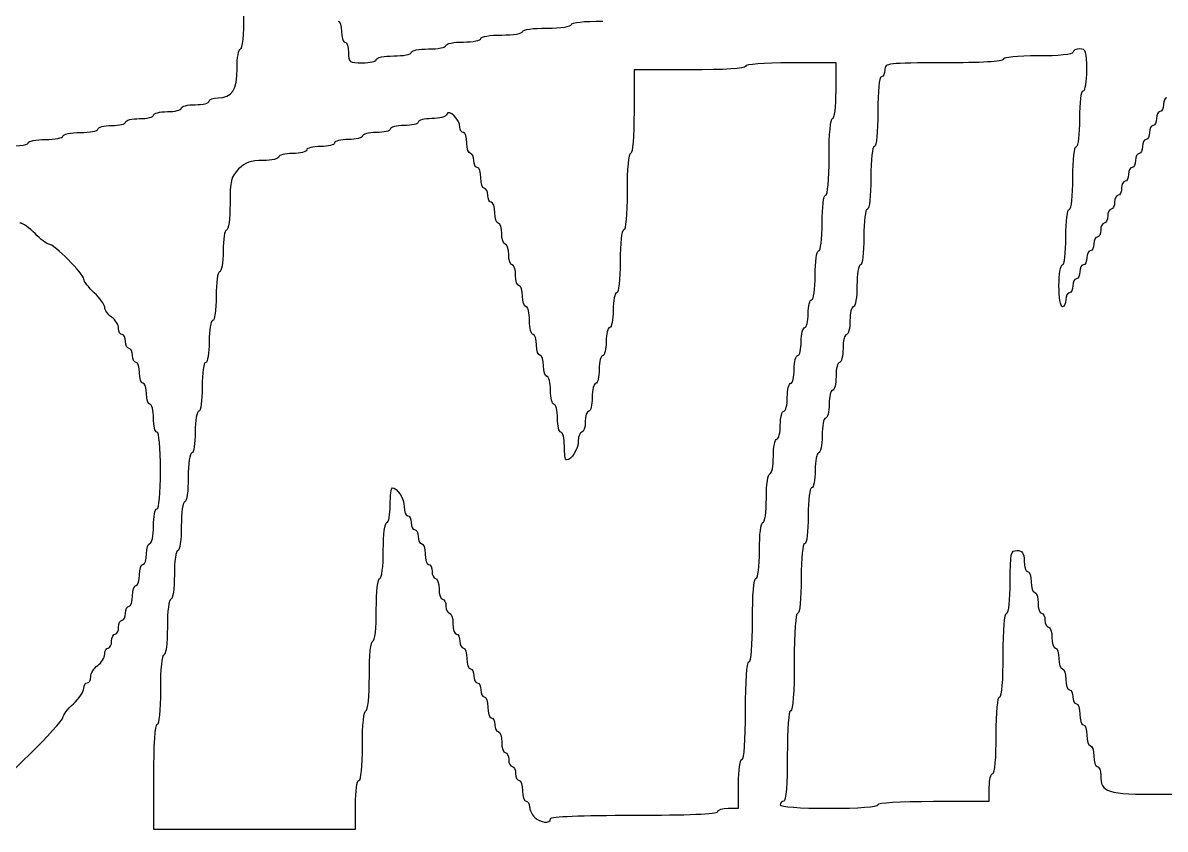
# Model space of a CAD drawing. Extents: x 18 to 597, y 6 to 390.
# Drawn here: x 74.4 to 126, y 305.9 to 342.4 of the extents above; entities that cross this region are included whole.
import ezdxf

# ---------------------------------------------------------------- set-up
doc = ezdxf.new("R2010")
doc.units = 0
doc.layers.add('Layer_1', color=7, linetype='CONTINUOUS')

msp = doc.modelspace()

# ---------------------------------------------------------------- linework, layer by layer
at = {"layer": 'Layer_1', "color": 7}
for points in [[(111.090826, 339.285858), (111.090826, 340.543731), (109.046368, 340.543731), (109.046368, 340.543731)], [(104.486162, 340.229538), (101.969866, 340.229538), (101.969866, 338.342177)], [(80.269072, 308.306457), (80.269072, 305.947808), (84.829275, 305.947808), (89.389481, 305.947808), (89.389481, 307.048584)], [(106.215877, 306.891488), (106.687716, 306.891488), (106.687716, 307.992265)], [(115.493933, 307.20568), (118.010229, 307.20568), (118.010229, 307.834618)]]:
    msp.add_lwpolyline(points, dxfattribs=at)
for points in [[(84.20034, 341.172669), (84.294695, 341.172669), (84.357436, 341.801756), (84.357436, 342.745287)], [(88.603447, 342.431092), (88.689936, 342.431092), (88.760543, 342.218725), (88.760543, 341.959253)], [(96.937822, 341.959253), (96.937822, 342.049113), (97.409576, 342.116349), (98.038598, 342.116349)], [(98.038598, 342.116349), (98.667618, 342.116349), (99.139375, 342.183586), (99.139375, 342.273445)], [(99.139375, 342.273445), (99.139375, 342.366632), (99.716203, 342.431092), (100.554897, 342.431092)], [(88.760543, 341.959253), (88.760543, 341.699781), (88.831146, 341.487414), (88.917639, 341.487414)], [(88.917639, 341.487414), (89.004129, 341.487414), (89.075285, 341.275042), (89.075285, 341.015572)], [(93.478395, 341.330315), (93.478395, 341.416808), (93.831974, 341.487414), (94.264426, 341.487414)], [(94.264426, 341.487414), (94.696878, 341.487414), (95.051011, 341.558021), (95.051011, 341.64451)], [(95.051011, 341.64451), (95.051011, 341.731875), (95.469961, 341.802157), (95.994141, 341.802157)], [(95.994141, 341.802157), (96.518321, 341.802157), (96.937822, 341.871888), (96.937822, 341.959253)], [(84.04269, 340.296786), (84.04269, 340.778664), (84.11385, 341.172669), (84.20034, 341.172669)], [(89.075285, 341.015572), (89.075285, 340.570023), (89.110143, 340.543731), (89.704223, 340.543731)], [(91.119192, 340.858476), (91.551644, 340.858476), (91.905777, 340.92908), (91.905777, 341.015572)], [(91.905777, 341.015572), (91.905777, 341.102062), (92.259359, 341.172669), (92.691811, 341.172669)], [(92.691811, 341.172669), (93.124263, 341.172669), (93.478395, 341.243825), (93.478395, 341.330315)], [(121.784401, 341.015572), (121.784401, 340.921217), (121.155316, 340.858476), (120.211785, 340.858476)], [(122.098593, 341.172669), (121.925613, 341.172669), (121.784401, 341.102062), (121.784401, 341.015572)], [(122.413339, 340.229538), (122.413339, 341.068235), (122.37816, 341.172669), (122.098593, 341.172669)], [(89.704223, 340.543731), (90.050183, 340.543731), (90.333158, 340.61489), (90.333158, 340.70138)], [(90.333158, 340.70138), (90.333158, 340.78787), (90.686738, 340.858476), (91.119192, 340.858476)], [(109.046368, 340.543731), (107.788323, 340.543734), (107.002461, 340.483406), (107.002461, 340.386635)], [(115.965772, 340.543731), (113.397273, 340.543731), (113.292379, 340.531717), (113.292379, 340.229538)], [(118.639167, 340.70138), (118.639167, 340.60271), (117.643168, 340.543731), (115.965772, 340.543731)], [(120.211785, 340.858476), (119.268251, 340.858476), (118.639167, 340.795733), (118.639167, 340.70138)], [(83.189408, 338.971115), (83.820852, 338.971115), (84.04269, 339.316403), (84.04269, 340.296786)], [(107.002461, 340.386635), (107.002461, 340.288351), (106.058719, 340.229538), (104.486162, 340.229538)], [(113.135283, 339.914796), (113.04093, 339.914796), (112.978187, 339.285708), (112.978187, 338.342177)], [(113.292379, 340.229538), (113.292379, 340.056559), (113.221773, 339.914796), (113.135283, 339.914796)], [(122.256242, 339.285858), (122.343607, 339.285858), (122.413339, 339.705356), (122.413339, 340.229538)], [(82.784817, 338.814019), (82.784817, 338.900509), (82.967006, 338.971115), (83.189408, 338.971115)], [(110.93373, 338.027985), (111.025457, 338.027985), (111.090826, 338.551998), (111.090826, 339.285858)], [(122.098593, 338.027985), (122.098593, 338.761845), (122.164509, 339.285858), (122.256242, 339.285858)], [(126.030411, 338.971115), (125.943919, 338.971115), (125.872765, 338.829905), (125.872765, 338.656923)], [(80.898007, 338.342177), (81.243969, 338.342177), (81.526944, 338.413337), (81.526944, 338.499827)], [(81.526944, 338.499827), (81.526944, 338.586316), (81.80992, 338.656923), (82.155882, 338.656923)], [(82.155882, 338.656923), (82.501844, 338.656923), (82.784817, 338.727529), (82.784817, 338.814019)], [(94.10733, 337.645994), (94.10733, 337.990452), (93.60358, 338.482902), (93.516981, 338.223116)], [(125.872765, 338.656923), (125.872765, 338.483943), (125.802159, 338.342177), (125.715669, 338.342177)], [(78.38171, 337.713242), (78.72767, 337.713242), (79.010645, 337.783849), (79.010645, 337.870338)], [(79.010645, 337.870338), (79.010645, 337.956831), (79.293624, 338.027985), (79.639583, 338.027985)], [(79.639583, 338.027985), (79.985548, 338.027985), (80.269072, 338.098591), (80.269072, 338.185081)], [(80.269072, 338.185081), (80.269072, 338.271571), (80.552044, 338.342177), (80.898007, 338.342177)], [(92.219969, 337.870338), (92.219969, 337.783849), (91.936996, 337.713242), (91.591034, 337.713242)], [(92.83623, 338.027985), (92.497473, 338.027985), (92.219969, 337.956831), (92.219969, 337.870338)], [(93.516981, 338.223116), (93.479945, 338.112025), (93.186814, 338.027985), (92.83623, 338.027985)], [(101.969866, 338.342177), (101.969866, 337.188969), (101.90887, 336.455369), (101.81277, 336.455369)], [(110.776631, 336.29772), (110.776633, 337.346091), (110.838417, 338.027985), (110.93373, 338.027985)], [(112.978187, 338.342177), (112.978187, 337.398644), (112.914893, 336.769562), (112.820537, 336.769562)], [(121.941497, 336.769562), (122.033228, 336.769562), (122.098593, 337.294125), (122.098593, 338.027985)], [(125.558573, 338.027985), (125.558573, 337.855003), (125.487413, 337.713242), (125.400923, 337.713242)], [(125.715669, 338.342177), (125.629179, 338.342177), (125.558573, 338.200965), (125.558573, 338.027985)], [(76.180157, 337.241401), (76.180157, 337.32789), (76.534289, 337.39905), (76.966741, 337.39905)], [(76.966741, 337.39905), (77.399193, 337.39905), (77.752773, 337.469653), (77.752773, 337.556146)], [(77.752773, 337.556146), (77.752773, 337.642636), (78.035745, 337.713242), (78.38171, 337.713242)], [(90.333158, 337.39905), (89.987193, 337.39905), (89.704223, 337.32789), (89.704223, 337.241401)], [(90.962096, 337.556146), (90.962096, 337.469653), (90.67912, 337.39905), (90.333158, 337.39905)], [(91.591034, 337.713242), (91.245072, 337.713242), (90.962096, 337.642636), (90.962096, 337.556146)], [(94.264426, 337.39905), (94.177937, 337.39905), (94.10733, 337.510079), (94.10733, 337.645994)], [(94.422076, 336.927208), (94.422076, 337.186681), (94.350916, 337.39905), (94.264426, 337.39905)], [(125.243827, 337.39905), (125.243827, 337.22607), (125.173221, 337.084304), (125.086731, 337.084304)], [(125.400923, 337.713242), (125.314433, 337.713242), (125.243827, 337.572032), (125.243827, 337.39905)], [(73.192569, 336.769562), (74.031261, 336.769562), (74.607539, 336.834021), (74.607539, 336.927208)], [(74.607539, 336.927208), (74.607539, 337.013698), (74.961671, 337.084304), (75.394123, 337.084304)], [(75.394123, 337.084304), (75.826578, 337.084304), (76.180157, 337.154911), (76.180157, 337.241401)], [(88.44635, 336.927208), (88.44635, 336.840718), (88.162824, 336.769562), (87.816862, 336.769562)], [(89.075285, 337.084304), (88.729323, 337.084304), (88.44635, 337.013698), (88.44635, 336.927208)], [(89.704223, 337.241401), (89.704223, 337.154911), (89.421248, 337.084304), (89.075285, 337.084304)], [(94.579172, 336.455369), (94.492679, 336.455369), (94.422076, 336.667736), (94.422076, 336.927208)], [(125.086731, 337.084304), (125.000241, 337.084304), (124.929635, 336.942544), (124.929635, 336.769562)], [(86.558989, 336.455369), (86.213024, 336.455369), (85.930051, 336.38421), (85.930051, 336.29772)], [(87.187924, 336.612466), (87.187924, 336.525976), (86.904949, 336.455369), (86.558989, 336.455369)], [(87.816862, 336.769562), (87.4709, 336.769562), (87.187924, 336.698955), (87.187924, 336.612466)], [(94.736268, 336.140624), (94.736268, 336.313604), (94.665662, 336.455369), (94.579172, 336.455369)], [(101.81277, 336.455369), (101.717458, 336.455369), (101.655674, 335.774026), (101.655674, 334.725655)], [(112.820537, 336.769562), (112.727348, 336.769562), (112.663441, 336.193287), (112.663441, 335.354593)], [(121.784401, 335.354593), (121.784401, 336.193287), (121.84831, 336.769562), (121.941497, 336.769562)], [(124.771988, 336.455369), (124.685498, 336.455369), (124.614892, 336.313604), (124.614892, 336.140624)], [(124.929635, 336.769562), (124.929635, 336.596582), (124.858481, 336.455369), (124.771988, 336.455369)], [(85.215126, 336.140624), (84.665879, 336.140624), (84.410948, 336.051368), (84.114349, 335.754775)], [(85.930051, 336.29772), (85.930051, 336.21123), (85.608264, 336.140624), (85.215126, 336.140624)], [(94.893364, 335.826432), (94.806874, 335.826432), (94.736268, 335.967641), (94.736268, 336.140624)], [(95.051011, 335.354593), (95.051011, 335.614062), (94.979854, 335.826432), (94.893364, 335.826432)], [(110.618984, 334.568008), (110.714296, 334.568008), (110.776631, 335.249352), (110.776631, 336.29772)], [(124.457796, 335.826432), (124.371303, 335.826432), (124.300147, 335.684671), (124.300147, 335.511689)], [(124.614892, 336.140624), (124.614892, 335.967641), (124.544286, 335.826432), (124.457796, 335.826432)], [(84.114349, 335.754775), (83.772745, 335.413165), (83.728498, 335.232292), (83.728498, 334.182157)], [(95.208107, 334.882751), (95.121617, 334.882751), (95.051011, 335.09512), (95.051011, 335.354593)], [(112.663441, 335.354593), (112.663441, 334.515896), (112.599535, 333.93907), (112.506345, 333.93907)], [(121.626754, 333.93907), (121.719944, 333.93907), (121.784401, 334.515896), (121.784401, 335.354593)], [(124.300147, 335.511689), (124.300147, 335.338709), (124.22954, 335.196943), (124.14305, 335.196943)], [(95.365203, 334.568008), (95.365203, 334.740988), (95.294597, 334.882751), (95.208107, 334.882751)], [(123.985954, 334.882751), (123.985954, 334.709768), (123.914797, 334.568008), (123.828308, 334.568008)], [(124.14305, 335.196943), (124.056561, 335.196943), (123.985954, 335.055731), (123.985954, 334.882751)], [(95.522852, 334.253816), (95.436363, 334.253816), (95.365203, 334.395026), (95.365203, 334.568008)], [(95.679949, 333.781974), (95.679949, 334.041447), (95.609342, 334.253816), (95.522852, 334.253816)], [(101.655674, 334.725655), (101.655674, 333.677287), (101.593887, 332.99539), (101.498575, 332.99539)], [(110.461888, 333.310135), (110.461888, 334.043992), (110.527256, 334.568008), (110.618984, 334.568008)], [(123.671211, 334.253816), (123.671211, 334.080836), (123.600605, 333.93907), (123.514115, 333.93907)], [(123.828308, 334.568008), (123.741818, 334.568008), (123.671211, 334.426796), (123.671211, 334.253816)], [(83.728498, 334.182157), (83.728498, 333.495953), (83.662342, 332.99539), (83.571402, 332.99539)], [(95.837045, 333.310135), (95.750555, 333.310135), (95.679949, 333.522502), (95.679949, 333.781974)], [(112.506345, 333.93907), (112.41462, 333.93907), (112.348699, 333.415057), (112.348699, 332.681197)], [(121.469658, 332.681197), (121.469658, 333.415057), (121.535023, 333.93907), (121.626754, 333.93907)], [(123.514115, 333.93907), (123.427625, 333.93907), (123.357019, 333.797861), (123.357019, 333.624878)], [(74.922284, 332.838294), (74.679909, 333.097766), (74.368234, 333.310135), (74.229956, 333.310135)], [(95.994141, 332.838294), (95.994141, 333.097766), (95.923535, 333.310135), (95.837045, 333.310135)], [(110.304792, 332.05226), (110.396517, 332.05226), (110.461888, 332.576276), (110.461888, 333.310135)], [(123.19937, 333.310135), (123.11288, 333.310135), (123.042274, 333.168369), (123.042274, 332.99539)], [(123.357019, 333.624878), (123.357019, 333.451898), (123.285862, 333.310135), (123.19937, 333.310135)], [(75.539645, 332.366455), (75.442335, 332.366455), (75.164662, 332.578824), (74.922284, 332.838294)], [(83.571402, 332.99539), (83.484031, 332.99539), (83.413755, 332.576445), (83.413755, 332.05226)], [(96.151787, 332.366455), (96.065298, 332.366455), (95.994141, 332.578824), (95.994141, 332.838294)], [(101.498575, 332.99539), (101.405388, 332.99539), (101.340928, 332.419115), (101.340928, 331.580421)], [(123.042274, 332.99539), (123.042274, 332.822407), (122.971667, 332.681197), (122.885177, 332.681197)], [(77.123838, 330.782813), (77.123838, 331.013185), (75.770026, 332.366455), (75.539645, 332.366455)], [(96.308884, 331.894613), (96.308884, 332.154085), (96.23828, 332.366455), (96.151787, 332.366455)], [(112.348699, 332.681197), (112.348699, 331.947338), (112.28333, 331.423325), (112.191602, 331.423325)], [(121.312562, 331.423325), (121.404295, 331.423325), (121.469658, 331.947338), (121.469658, 332.681197)], [(122.727531, 332.366455), (122.727531, 332.193475), (122.656925, 332.05226), (122.570435, 332.05226)], [(122.885177, 332.681197), (122.798685, 332.681197), (122.727531, 332.539437), (122.727531, 332.366455)], [(83.413755, 332.05226), (83.413755, 331.528077), (83.344029, 331.108579), (83.256659, 331.108579)], [(96.46598, 331.423325), (96.37949, 331.423325), (96.308884, 331.635141), (96.308884, 331.894613)], [(110.147145, 330.951483), (110.147145, 331.580505), (110.214935, 332.05226), (110.304792, 332.05226)], [(122.413339, 331.737517), (122.413339, 331.564534), (122.342732, 331.423325), (122.256242, 331.423325)], [(122.570435, 332.05226), (122.483942, 332.05226), (122.413339, 331.910497), (122.413339, 331.737517)], [(96.623629, 330.951483), (96.623629, 331.210955), (96.552472, 331.423325), (96.46598, 331.423325)], [(101.340928, 331.580421), (101.340928, 330.741727), (101.277022, 330.164899), (101.183832, 330.164899)], [(112.191602, 331.423325), (112.104229, 331.423325), (112.034506, 331.003829), (112.034506, 330.479644)], [(121.155466, 330.479644), (121.155466, 331.003829), (121.225197, 331.423325), (121.312562, 331.423325)], [(122.256242, 331.423325), (122.169753, 331.423325), (122.098593, 331.281559), (122.098593, 331.108579)], [(77.595676, 330.164899), (77.336204, 330.407282), (77.123838, 330.685503), (77.123838, 330.782813)], [(83.256659, 331.108579), (83.166802, 331.108579), (83.099563, 330.636825), (83.099563, 330.007802)], [(96.780725, 330.479644), (96.694236, 330.479644), (96.623629, 330.692013), (96.623629, 330.951483)], [(109.990049, 329.850706), (110.079906, 329.850706), (110.147145, 330.322463), (110.147145, 330.951483)], [(121.941497, 330.793836), (121.855007, 330.793836), (121.784401, 330.652626), (121.784401, 330.479644)], [(122.098593, 331.108579), (122.098593, 330.935597), (122.027987, 330.793836), (121.941497, 330.793836)], [(78.067518, 329.507851), (78.067518, 329.627039), (77.855149, 329.922518), (77.595676, 330.164899)], [(96.937822, 330.007802), (96.937822, 330.267275), (96.867218, 330.479644), (96.780725, 330.479644)], [(101.183832, 330.164899), (101.09734, 330.164899), (101.026736, 329.811322), (101.026736, 329.378867)], [(112.034506, 330.479644), (112.034506, 329.955461), (111.96478, 329.535963), (111.87741, 329.535963)], [(121.312562, 329.535963), (121.225197, 329.535963), (121.155466, 329.955461), (121.155466, 330.479644)], [(121.626754, 330.164899), (121.540264, 330.164899), (121.469658, 330.023686), (121.469658, 329.850706)], [(121.784401, 330.479644), (121.784401, 330.306664), (121.713244, 330.164899), (121.626754, 330.164899)], [(83.099563, 330.007802), (83.099563, 329.37878), (83.03177, 328.907026), (82.941914, 328.907026)], [(97.094918, 329.535963), (97.008428, 329.535963), (96.937822, 329.74833), (96.937822, 330.007802)], [(109.832953, 329.221771), (109.83295, 329.567733), (109.903559, 329.850706), (109.990049, 329.850706)], [(121.469658, 329.850706), (121.469658, 329.677724), (121.399054, 329.535963), (121.312562, 329.535963)], [(78.38171, 329.064122), (78.208728, 329.188799), (78.067518, 329.388663), (78.067518, 329.507851)], [(97.252564, 328.907026), (97.252564, 329.252988), (97.181408, 329.535963), (97.094918, 329.535963)], [(101.026736, 329.378867), (101.026736, 328.946415), (100.955579, 328.592283), (100.86909, 328.592283)], [(109.675854, 328.592283), (109.762344, 328.592283), (109.832953, 328.875809), (109.832953, 329.221771)], [(111.87741, 329.535963), (111.790917, 329.535963), (111.719761, 329.252988), (111.719761, 328.907026)], [(78.696453, 328.557555), (78.696453, 328.711443), (78.55469, 328.939442), (78.38171, 329.064122)], [(82.941914, 328.907026), (82.854543, 328.907026), (82.784817, 328.487528), (82.784817, 327.963345)], [(97.40966, 328.278091), (97.323171, 328.278091), (97.252564, 328.561063), (97.252564, 328.907026)], [(100.86909, 328.592283), (100.782597, 328.592283), (100.711993, 328.309307), (100.711993, 327.963345)], [(109.518207, 327.963345), (109.518207, 328.309307), (109.589364, 328.592283), (109.675854, 328.592283)], [(111.719761, 328.907026), (111.719761, 328.561063), (111.649154, 328.278091), (111.562665, 328.278091)], [(78.853549, 328.278091), (78.767057, 328.278091), (78.696453, 328.403671), (78.696453, 328.557555)], [(79.010645, 327.963345), (79.010645, 328.136325), (78.940039, 328.278091), (78.853549, 328.278091)], [(97.566757, 327.806249), (97.566757, 328.065721), (97.49615, 328.278091), (97.40966, 328.278091)], [(111.562665, 328.278091), (111.476175, 328.278091), (111.405568, 327.995115), (111.405568, 327.649153)], [(79.168295, 327.649153), (79.081805, 327.649153), (79.010645, 327.790363), (79.010645, 327.963345)], [(79.325391, 327.33441), (79.325391, 327.507392), (79.254785, 327.649153), (79.168295, 327.649153)], [(82.784817, 327.963345), (82.784817, 327.43916), (82.715092, 327.019664), (82.627721, 327.019664)], [(97.724406, 327.33441), (97.637913, 327.33441), (97.566757, 327.546779), (97.566757, 327.806249)], [(100.711993, 327.963345), (100.711993, 327.617383), (100.641387, 327.33441), (100.554897, 327.33441)], [(109.361111, 327.33441), (109.447604, 327.33441), (109.518207, 327.617383), (109.518207, 327.963345)], [(111.405568, 327.649153), (111.405568, 327.303191), (111.334412, 327.019664), (111.247922, 327.019664)], [(79.482487, 327.019664), (79.395997, 327.019664), (79.325391, 327.16143), (79.325391, 327.33441)], [(79.639583, 326.548376), (79.639583, 326.807848), (79.568977, 327.019664), (79.482487, 327.019664)], [(82.627721, 327.019664), (82.537864, 327.019664), (82.470625, 326.54791), (82.470625, 325.918888)], [(97.881502, 326.862568), (97.881502, 327.122038), (97.810896, 327.33441), (97.724406, 327.33441)], [(100.554897, 327.33441), (100.468407, 327.33441), (100.397248, 327.051434), (100.397248, 326.705472)], [(109.204015, 326.705472), (109.204015, 327.051434), (109.274621, 327.33441), (109.361111, 327.33441)], [(111.247922, 327.019664), (111.161432, 327.019664), (111.090826, 326.736694), (111.090826, 326.390729)], [(79.79723, 326.076537), (79.71074, 326.076537), (79.639583, 326.288904), (79.639583, 326.548376)], [(98.038598, 326.390729), (97.952106, 326.390729), (97.881502, 326.603096), (97.881502, 326.862568)], [(100.397248, 326.705472), (100.397248, 326.35951), (100.326642, 326.076537), (100.240152, 326.076537)], [(109.046368, 326.076537), (109.132858, 326.076537), (109.204015, 326.35951), (109.204015, 326.705472)], [(79.954326, 325.604695), (79.954326, 325.864168), (79.88372, 326.076537), (79.79723, 326.076537)], [(98.195694, 325.761792), (98.195694, 326.107754), (98.125088, 326.390729), (98.038598, 326.390729)], [(100.240152, 326.076537), (100.153662, 326.076537), (100.083056, 325.793561), (100.083056, 325.447599)], [(108.889269, 325.447599), (108.889272, 325.793561), (108.959876, 326.076537), (109.046368, 326.076537)], [(111.090826, 326.390729), (111.090826, 326.04477), (111.020219, 325.761792), (110.93373, 325.761792)], [(80.111425, 325.132857), (80.024935, 325.132857), (79.954326, 325.345226), (79.954326, 325.604695)], [(82.470625, 325.918888), (82.470625, 325.289868), (82.402832, 324.818111), (82.312978, 324.818111)], [(98.353341, 325.132857), (98.266848, 325.132857), (98.195694, 325.415829), (98.195694, 325.761792)], [(110.93373, 325.761792), (110.84724, 325.761792), (110.776631, 325.478819), (110.776631, 325.132857)], [(80.269072, 324.503919), (80.269072, 324.849881), (80.197915, 325.132857), (80.111425, 325.132857)], [(98.510437, 324.503919), (98.510437, 324.849881), (98.439831, 325.132857), (98.353341, 325.132857)], [(100.083056, 325.447599), (100.083056, 325.101637), (100.012449, 324.818111), (99.925959, 324.818111)], [(108.732173, 324.818111), (108.818663, 324.818111), (108.889269, 325.101637), (108.889269, 325.447599)], [(110.776631, 325.132857), (110.776631, 324.786894), (110.705471, 324.503919), (110.618984, 324.503919)], [(80.426168, 323.874981), (80.339678, 323.874984), (80.269072, 324.157957), (80.269072, 324.503919)], [(82.312978, 324.818111), (82.225605, 324.818111), (82.155882, 324.399166), (82.155882, 323.874981)], [(98.667536, 323.874981), (98.581043, 323.874981), (98.510437, 324.157957), (98.510437, 324.503919)], [(99.925959, 324.818111), (99.83947, 324.818111), (99.768313, 324.606295), (99.768313, 324.346822)], [(108.575077, 324.189176), (108.575077, 324.535138), (108.645681, 324.818111), (108.732173, 324.818111)], [(110.618984, 324.503919), (110.532494, 324.503919), (110.461888, 324.149786), (110.461888, 323.717334)], [(99.768313, 324.346822), (99.768313, 324.08735), (99.697707, 323.874981), (99.611214, 323.874981)], [(108.417431, 323.560238), (108.50392, 323.560238), (108.575077, 323.843214), (108.575077, 324.189176)], [(80.583264, 322.145269), (80.583264, 323.193637), (80.521483, 323.874981), (80.426168, 323.874981)], [(82.155882, 323.874981), (82.155882, 323.350798), (82.086154, 322.931303), (81.998786, 322.931303)], [(98.825183, 323.246046), (98.825183, 323.592008), (98.754026, 323.874981), (98.667536, 323.874981)], [(99.454118, 323.47039), (99.454118, 323.106061), (99.145144, 322.616558), (98.915031, 322.616558)], [(99.611214, 323.874981), (99.524724, 323.874981), (99.454118, 323.692795), (99.454118, 323.47039)], [(108.260334, 322.774204), (108.260334, 323.206659), (108.330938, 323.560238), (108.417431, 323.560238)], [(110.461888, 323.717334), (110.461888, 323.284882), (110.391281, 322.931303), (110.304792, 322.931303)], [(81.998786, 322.931303), (81.908929, 322.9313), (81.841137, 322.459546), (81.841137, 321.830524)], [(98.915031, 322.616558), (98.865605, 322.616558), (98.825183, 322.900084), (98.825183, 323.246046)], [(110.304792, 322.931303), (110.218302, 322.931303), (110.147145, 322.577721), (110.147145, 322.145269)], [(108.103238, 321.98762), (108.189728, 321.98762), (108.260334, 322.341752), (108.260334, 322.774204)], [(80.426168, 320.415004), (80.521483, 320.415004), (80.583264, 321.096898), (80.583264, 322.145269)], [(107.945592, 320.886843), (107.945589, 321.515865), (108.013381, 321.98762), (108.103238, 321.98762)], [(110.147145, 322.145269), (110.147145, 321.712817), (110.076539, 321.358685), (109.990049, 321.358685)], [(81.841137, 321.830524), (81.841137, 321.201504), (81.773895, 320.729747), (81.684041, 320.729747)], [(90.962096, 320.572651), (90.962096, 321.005105), (91.002519, 321.358685), (91.051944, 321.358685)], [(91.051944, 321.358685), (91.282054, 321.358685), (91.591034, 320.869181), (91.591034, 320.504852)], [(109.990049, 321.358685), (109.898321, 321.358685), (109.832953, 320.834671), (109.832953, 320.100812)], [(107.788493, 319.786066), (107.878349, 319.786066), (107.945592, 320.257823), (107.945592, 320.886843)], [(80.269072, 319.62897), (80.269072, 320.061422), (80.339678, 320.415004), (80.426168, 320.415004)], [(81.684041, 320.729747), (81.594184, 320.729747), (81.526944, 320.257993), (81.526944, 319.62897)], [(90.805, 319.786066), (90.89149, 319.786066), (90.962096, 320.140199), (90.962096, 320.572651)], [(91.591034, 320.504852), (91.591034, 320.282447), (91.662191, 320.100812), (91.748681, 320.100812)], [(91.748681, 320.100812), (91.83517, 320.100812), (91.905777, 319.959049), (91.905777, 319.786066)], [(109.832953, 320.100812), (109.83295, 319.366955), (109.767579, 318.842386), (109.675854, 318.842386)], [(80.111425, 318.842386), (80.197918, 318.842386), (80.269072, 319.196518), (80.269072, 319.62897)], [(81.526944, 319.62897), (81.526944, 318.99995), (81.459705, 318.528193), (81.369848, 318.528193)], [(90.647904, 318.528193), (90.647904, 319.262053), (90.713272, 319.786066), (90.805, 319.786066)], [(91.905777, 319.786066), (91.905777, 319.613087), (91.976383, 319.471874), (92.062873, 319.471874)], [(92.062873, 319.471874), (92.149363, 319.471874), (92.219969, 319.330111), (92.219969, 319.157131)], [(107.631397, 318.528193), (107.631397, 319.262053), (107.696768, 319.786066), (107.788493, 319.786066)], [(79.954326, 318.371097), (79.954326, 318.630569), (80.024938, 318.842386), (80.111425, 318.842386)], [(92.219969, 319.157131), (92.219969, 318.984149), (92.291126, 318.842386), (92.377618, 318.842386)], [(92.377618, 318.842386), (92.464108, 318.842386), (92.534715, 318.630569), (92.534715, 318.371097)], [(109.675854, 318.842386), (109.581501, 318.842386), (109.518207, 318.213854), (109.518207, 317.27032)], [(79.79723, 317.899258), (79.88372, 317.899258), (79.954326, 318.111628), (79.954326, 318.371097)], [(81.369848, 318.528193), (81.279994, 318.528193), (81.212202, 318.056436), (81.212202, 317.427417)], [(90.490257, 317.27032), (90.581982, 317.27032), (90.647904, 317.794334), (90.647904, 318.528193)], [(92.534715, 318.371097), (92.534715, 318.111628), (92.605321, 317.899258), (92.691811, 317.899258)], [(107.47375, 317.27032), (107.565478, 317.27032), (107.631397, 317.794334), (107.631397, 318.528193)], [(118.953909, 317.112674), (118.953909, 318.423133), (118.976899, 318.528193), (119.268105, 318.528193)], [(119.268105, 318.528193), (119.512726, 318.528193), (119.582847, 318.423283), (119.582847, 318.056354)], [(79.639583, 317.427417), (79.639583, 317.686889), (79.71074, 317.899258), (79.79723, 317.899258)], [(92.691811, 317.899258), (92.778303, 317.899258), (92.849457, 317.757495), (92.849457, 317.584513)], [(119.582847, 318.056354), (119.582847, 317.796882), (119.653454, 317.584513), (119.739943, 317.584513)], [(79.482487, 316.955578), (79.568977, 316.955578), (79.639583, 317.167944), (79.639583, 317.427417)], [(81.212202, 317.427417), (81.212202, 316.798394), (81.144962, 316.32664), (81.055103, 316.32664)], [(90.333158, 315.854801), (90.333161, 316.693495), (90.397068, 317.27032), (90.490257, 317.27032)], [(92.849457, 317.584513), (92.849457, 317.411533), (92.920064, 317.27032), (93.006553, 317.27032)], [(93.006553, 317.27032), (93.093046, 317.27032), (93.16365, 317.057951), (93.16365, 316.798482)], [(107.316654, 315.382959), (107.316654, 316.536164), (107.377653, 317.27032), (107.47375, 317.27032)], [(109.518207, 317.27032), (109.518207, 316.326789), (109.455466, 315.697705), (109.361111, 315.697705)], [(119.739943, 317.584513), (119.826436, 317.584513), (119.89704, 317.372143), (119.89704, 317.112674)], [(79.325391, 316.483736), (79.325391, 316.743208), (79.395997, 316.955578), (79.482487, 316.955578)], [(93.16365, 316.798482), (93.16365, 316.539009), (93.234809, 316.32664), (93.321299, 316.32664)], [(118.796263, 315.697705), (118.889453, 315.697705), (118.953909, 316.273977), (118.953909, 317.112674)], [(119.89704, 317.112674), (119.89704, 316.853202), (119.968196, 316.640832), (120.054686, 316.640832)], [(79.168295, 316.011897), (79.254785, 316.011897), (79.325391, 316.224267), (79.325391, 316.483736)], [(81.055103, 316.32664), (80.963378, 316.32664), (80.898007, 315.802627), (80.898007, 315.068767)], [(93.321299, 316.32664), (93.407792, 316.32664), (93.478395, 316.184877), (93.478395, 316.011897)], [(120.054686, 316.640832), (120.141176, 316.640832), (120.211785, 316.429016), (120.211785, 316.169544)], [(78.853549, 315.382959), (78.940039, 315.382959), (79.010645, 315.524722), (79.010645, 315.697705)], [(79.010645, 315.697705), (79.010645, 315.870684), (79.081805, 316.011897), (79.168295, 316.011897)], [(90.176062, 314.439279), (90.269252, 314.439279), (90.333158, 315.016104), (90.333158, 315.854801)], [(93.478395, 316.011897), (93.478395, 315.838915), (93.549002, 315.697705), (93.635491, 315.697705)], [(93.635491, 315.697705), (93.721984, 315.697705), (93.792588, 315.485335), (93.792588, 315.225863)], [(109.361111, 315.697705), (109.263756, 315.697705), (109.204015, 314.859031), (109.204015, 313.496149)], [(118.639167, 313.810344), (118.639167, 314.963549), (118.700163, 315.697705), (118.796263, 315.697705)], [(120.211785, 316.169544), (120.211785, 315.910071), (120.282391, 315.697705), (120.368881, 315.697705)], [(120.368881, 315.697705), (120.455371, 315.697705), (120.525977, 315.555942), (120.525977, 315.382959)], [(78.696453, 315.068767), (78.696453, 315.241749), (78.767057, 315.382959), (78.853549, 315.382959)], [(93.792588, 315.225863), (93.792588, 314.966394), (93.863744, 314.754024), (93.950234, 314.754024)], [(107.159558, 313.496149), (107.255657, 313.496149), (107.316654, 314.229754), (107.316654, 315.382959)], [(120.525977, 315.382959), (120.525977, 315.20998), (120.597134, 315.068767), (120.683624, 315.068767)], [(78.38171, 314.439279), (78.38171, 314.612261), (78.452317, 314.754024), (78.538807, 314.754024)], [(78.538807, 314.754024), (78.625296, 314.754024), (78.696453, 314.895784), (78.696453, 315.068767)], [(80.898007, 315.068767), (80.898007, 314.334907), (80.832088, 313.810344), (80.74036, 313.810344)], [(93.950234, 314.754024), (94.036724, 314.754024), (94.10733, 314.612261), (94.10733, 314.439279)], [(120.683624, 315.068767), (120.770114, 315.068767), (120.84072, 314.856398), (120.84072, 314.596925)], [(78.067518, 313.845068), (78.067518, 313.998956), (78.138124, 314.125086), (78.224614, 314.125086)], [(78.224614, 314.125086), (78.311104, 314.125086), (78.38171, 314.266299), (78.38171, 314.439279)], [(90.018416, 312.866663), (90.018416, 313.810194), (90.08171, 314.439279), (90.176062, 314.439279)], [(94.10733, 314.439279), (94.10733, 314.266299), (94.177937, 314.125086), (94.264426, 314.125086)], [(94.264426, 314.125086), (94.350916, 314.125086), (94.422076, 313.912717), (94.422076, 313.653248)], [(120.84072, 314.596925), (120.84072, 314.337453), (120.911324, 314.125086), (120.997816, 314.125086)], [(120.997816, 314.125086), (121.084306, 314.125086), (121.155466, 313.912717), (121.155466, 313.653248)], [(77.752773, 313.338502), (77.925752, 313.463179), (78.067518, 313.691181), (78.067518, 313.845068)], [(80.74036, 313.810344), (80.646008, 313.810344), (80.583264, 313.181259), (80.583264, 312.237725)], [(94.422076, 313.653248), (94.422076, 313.393775), (94.492679, 313.181406), (94.579172, 313.181406)], [(118.48207, 311.923533), (118.57817, 311.923533), (118.639167, 312.657139), (118.639167, 313.810344)], [(121.155466, 313.653248), (121.155466, 313.393775), (121.226072, 313.181406), (121.312562, 313.181406)], [(77.43803, 312.832486), (77.43803, 312.986373), (77.57979, 313.213825), (77.752773, 313.338502)], [(94.579172, 313.181406), (94.665662, 313.181406), (94.736268, 313.039643), (94.736268, 312.866663)], [(107.002461, 311.294595), (107.002461, 312.657477), (107.062202, 313.496149), (107.159558, 313.496149)], [(109.204015, 313.496149), (109.204015, 312.133269), (109.14371, 311.294595), (109.046368, 311.294595)], [(121.312562, 313.181406), (121.399054, 313.181406), (121.469658, 312.969036), (121.469658, 312.709564)], [(77.280934, 312.552468), (77.367426, 312.552468), (77.43803, 312.678602), (77.43803, 312.832486)], [(89.861319, 311.294595), (89.955672, 311.294595), (90.018416, 311.923129), (90.018416, 312.866663)], [(94.736268, 312.866663), (94.736268, 312.693681), (94.806874, 312.552468), (94.893364, 312.552468)], [(121.469658, 312.709564), (121.469658, 312.450095), (121.540264, 312.237725), (121.626754, 312.237725)], [(76.651996, 311.608787), (76.911468, 311.851171), (77.123838, 312.162838), (77.123838, 312.301115)], [(77.123838, 312.301115), (77.123838, 312.439396), (77.194444, 312.552468), (77.280934, 312.552468)], [(80.583264, 312.237725), (80.583264, 311.294191), (80.520523, 310.665107), (80.426168, 310.665107)], [(94.893364, 312.552468), (94.979854, 312.552468), (95.051011, 312.410705), (95.051011, 312.237725)], [(95.051011, 312.237725), (95.051011, 312.064743), (95.121617, 311.923533), (95.208107, 311.923533)], [(121.626754, 312.237725), (121.713244, 312.237725), (121.784401, 312.096513), (121.784401, 311.923533)], [(76.180157, 310.993633), (76.180157, 311.089778), (76.392524, 311.366406), (76.651996, 311.608787)], [(95.208107, 311.923533), (95.294597, 311.923533), (95.365203, 311.711164), (95.365203, 311.451691)], [(118.324424, 310.193818), (118.324424, 311.242189), (118.386758, 311.923533), (118.48207, 311.923533)], [(121.784401, 311.923533), (121.784401, 311.75055), (121.855007, 311.608787), (121.941497, 311.608787)], [(121.941497, 311.608787), (122.027987, 311.608787), (122.098593, 311.396418), (122.098593, 311.136949)], [(89.704223, 309.721979), (89.704223, 310.66551), (89.766967, 311.294595), (89.861319, 311.294595)], [(95.365203, 311.451691), (95.365203, 311.192219), (95.436363, 310.979852), (95.522852, 310.979852)], [(106.844812, 309.093042), (106.942151, 309.093042), (107.002461, 309.931716), (107.002461, 311.294595)], [(109.046368, 311.294595), (108.949592, 311.294595), (108.889269, 310.508183), (108.889269, 309.250138)], [(122.098593, 311.136949), (122.098593, 310.877476), (122.169753, 310.665107), (122.256242, 310.665107)], [(72.99303, 307.834618), (73.240677, 307.834618), (76.180157, 310.748185), (76.180157, 310.993633)], [(80.426168, 310.665107), (80.328324, 310.665107), (80.269072, 309.774174), (80.269072, 308.306457)], [(95.522852, 310.979852), (95.609342, 310.979852), (95.679949, 310.838089), (95.679949, 310.665107)], [(95.679949, 310.665107), (95.679949, 310.492127), (95.750555, 310.350914), (95.837045, 310.350914)], [(122.256242, 310.665107), (122.342732, 310.665107), (122.413339, 310.453291), (122.413339, 310.193818)], [(95.837045, 310.350914), (95.923535, 310.350914), (95.994141, 310.138545), (95.994141, 309.879076)], [(118.167325, 308.463553), (118.262637, 308.463553), (118.324424, 309.145447), (118.324424, 310.193818)], [(122.413339, 310.193818), (122.413339, 309.934349), (122.483942, 309.721979), (122.570435, 309.721979)], [(89.547127, 308.149361), (89.64148, 308.149361), (89.704223, 308.778446), (89.704223, 309.721979)], [(95.994141, 309.879076), (95.994141, 309.619603), (96.065298, 309.407234), (96.151787, 309.407234)], [(122.570435, 309.721979), (122.656925, 309.721979), (122.727531, 309.50961), (122.727531, 309.250138)], [(96.151787, 309.407234), (96.23828, 309.407234), (96.308884, 309.266024), (96.308884, 309.093042)], [(96.308884, 309.093042), (96.308884, 308.920062), (96.37949, 308.778299), (96.46598, 308.778299)], [(106.687716, 307.992265), (106.687716, 308.621287), (106.754955, 309.093042), (106.844812, 309.093042)], [(108.889269, 309.250138), (108.889269, 307.992096), (108.828947, 307.20568), (108.732173, 307.20568)], [(122.727531, 309.250138), (122.727531, 308.990668), (122.798685, 308.778299), (122.885177, 308.778299)], [(96.46598, 308.778299), (96.552472, 308.778299), (96.623629, 308.636536), (96.623629, 308.463553)], [(96.623629, 308.463553), (96.623629, 308.290574), (96.694236, 308.149361), (96.780725, 308.149361)], [(118.010229, 307.834618), (118.010229, 308.18058), (118.080835, 308.463553), (118.167325, 308.463553)], [(122.885177, 308.778299), (122.971667, 308.778299), (123.042274, 308.59611), (123.042274, 308.373705)], [(89.389481, 307.048584), (89.389478, 307.677607), (89.457273, 308.149361), (89.547127, 308.149361)], [(96.780725, 308.149361), (96.867218, 308.149361), (96.937822, 307.936992), (96.937822, 307.677522)], [(123.042274, 308.373705), (123.042274, 307.598946), (123.295523, 307.520426), (125.782917, 307.520426)], [(96.937822, 307.677522), (96.937822, 307.41805), (97.008428, 307.20568), (97.094918, 307.20568)], [(125.782917, 307.520426), (127.205703, 307.520426), (128.074318, 307.579879), (128.074318, 307.677522)], [(97.094918, 307.20568), (97.181408, 307.20568), (97.252564, 307.094651), (97.252564, 306.958736)], [(97.252564, 306.958736), (97.252564, 306.822823), (97.353354, 306.610454), (97.476908, 306.486897)], [(108.732173, 307.20568), (108.645681, 307.20568), (108.575077, 307.135074), (108.575077, 307.048584)], [(108.575077, 307.048584), (108.575077, 306.951235), (109.413748, 306.891488), (110.776631, 306.891488)], [(110.776631, 306.891488), (112.139516, 306.891488), (112.978187, 306.951235), (112.978187, 307.048584)], [(112.978187, 307.048584), (112.978187, 307.146868), (113.921379, 307.20568), (115.493933, 307.20568)], [(97.476908, 306.486897), (97.734617, 306.229175), (98.195694, 306.186088), (98.195694, 306.419649)], [(98.195694, 306.419649), (98.195694, 306.520118), (99.558622, 306.576745), (101.969866, 306.576745)], [(101.969866, 306.576745), (104.381111, 306.576745), (105.744035, 306.63337), (105.744035, 306.733842)], [(105.744035, 306.733842), (105.744035, 306.820331), (105.956405, 306.891488), (106.215877, 306.891488)]]:
    msp.add_open_spline(points, degree=3, dxfattribs=at)

doc.saveas('drawing.dxf')
